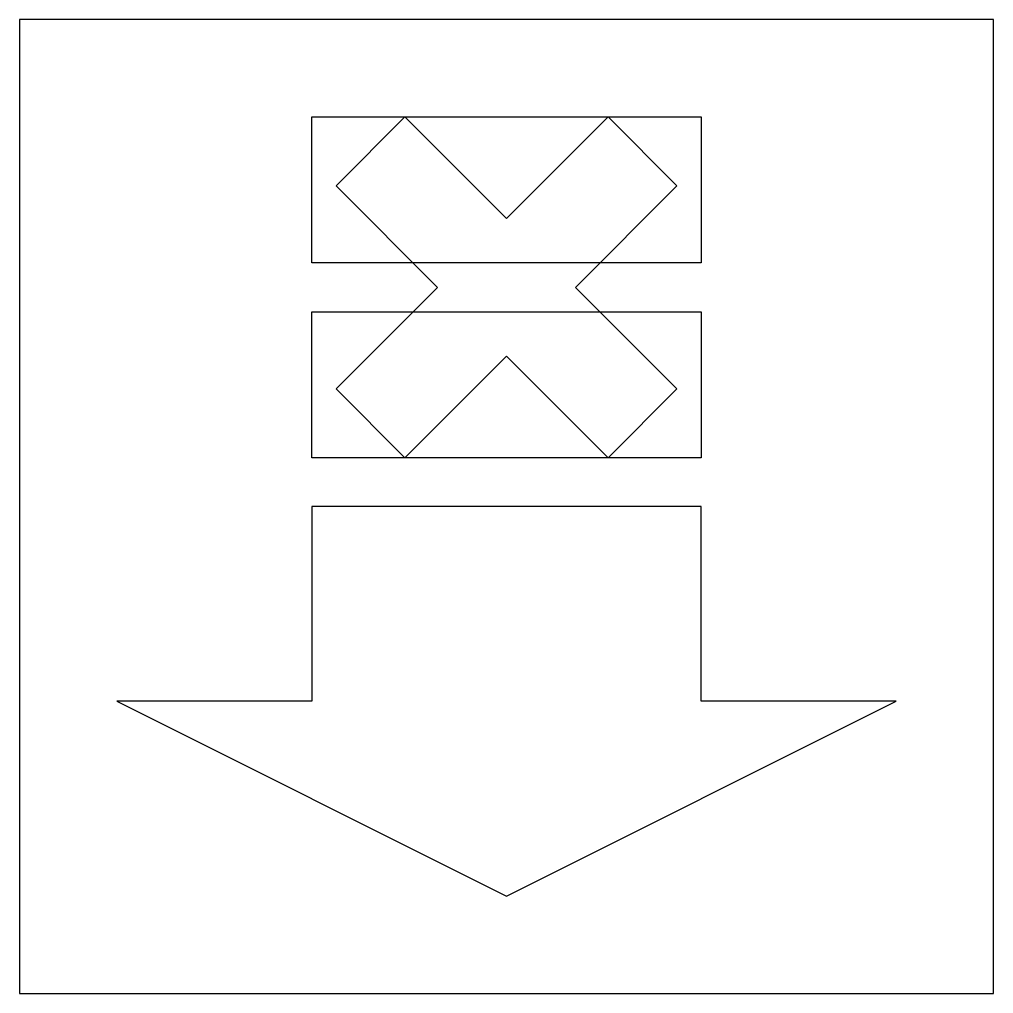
# Model space of a CAD drawing. Extents: x 0 to 10, y 0 to 10.
import ezdxf

# ---------------------------------------------------------------- set-up
doc = ezdxf.new("R2010")
doc.units = 0
doc.header["$MEASUREMENT"] = 0
doc.layers.get('0').update_dxf_attribs({"linetype": 'CONTINUOUS'})

msp = doc.modelspace()

# ---------------------------------------------------------------- linework, layer by layer
for points in [[(0, 0), (10, 0), (10, 10), (0, 10)], [(3, 9), (7, 9), (7, 7.5), (3, 7.5)], [(3, 7), (7, 7), (7, 5.5), (3, 5.5)], [(3, 5), (3, 3), (1, 3), (5, 1), (9, 3), (7, 3), (7, 5)]]:
    msp.add_lwpolyline(points, close=True)
msp.add_lwpolyline([(4.293, 7.25), (3.25, 6.207), (3.957, 5.5), (5, 6.543), (6.043, 5.5), (6.75, 6.207), (5.707, 7.25), (6.75, 8.293), (6.043, 9), (5, 7.957), (3.957, 9), (3.25, 8.293), (4.293, 7.25)])

doc.saveas('drawing.dxf')
